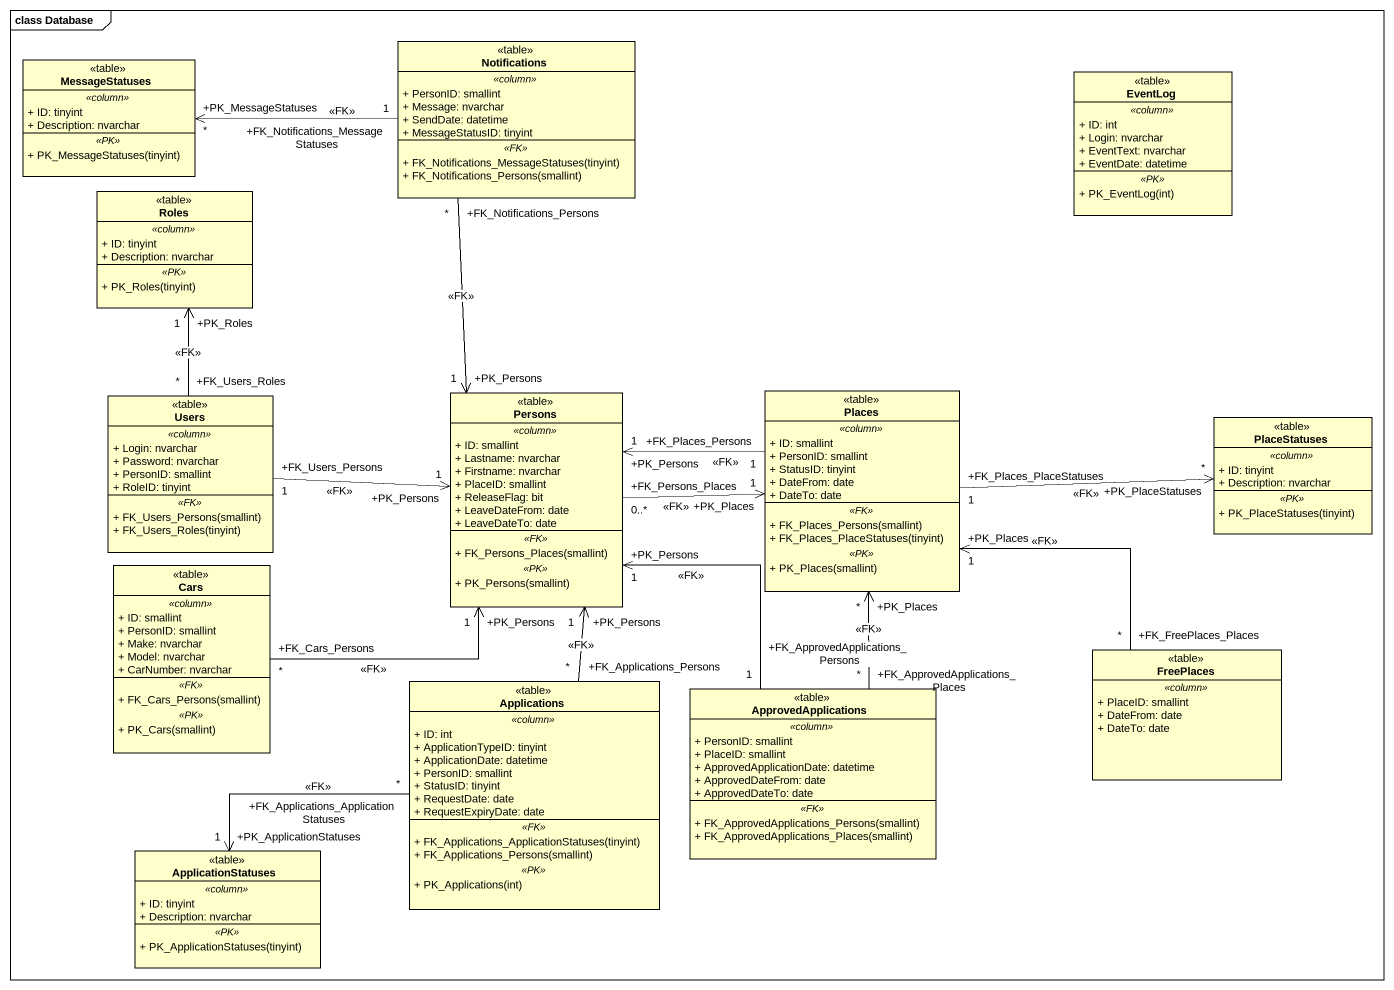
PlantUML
@startuml
mainframe class Database
hide circle
hide empty members
skinparam classAttributeIconSize 0
class Notifications <<table>> {
  .. <<column>> ..
  + PersonID: smallint
  + Message: nvarchar
  + SendDate: datetime
  + MessageStatusID: tinyint
  .. <<FK>> ..
  + FK_Notifications_MessageStatuses(tinyint)
  + FK_Notifications_Persons(smallint)
}
class MessageStatuses <<table>> {
  .. <<column>> ..
  + ID: tinyint
  + Description: nvarchar
  .. <<PK>> ..
  + PK_MessageStatuses(tinyint)
}
class EventLog <<table>> {
  .. <<column>> ..
  + ID: int
  + Login: nvarchar
  + EventText: nvarchar
  + EventDate: datetime
  .. <<PK>> ..
  + PK_EventLog(int)
}
class Roles <<table>> {
  .. <<column>> ..
  + ID: tinyint
  + Description: nvarchar
  .. <<PK>> ..
  + PK_Roles(tinyint)
}
class Users <<table>> {
  .. <<column>> ..
  + Login: nvarchar
  + Password: nvarchar
  + PersonID: smallint
  + RoleID: tinyint
  .. <<FK>> ..
  + FK_Users_Persons(smallint)
  + FK_Users_Roles(tinyint)
}
class Persons <<table>> {
  .. <<column>> ..
  + ID: smallint
  + Lastname: nvarchar
  + Firstname: nvarchar
  + PlaceID: smallint
  + ReleaseFlag: bit
  + LeaveDateFrom: date
  + LeaveDateTo: date
  .. <<FK>> ..
  + FK_Persons_Places(smallint)
  .. <<PK>> ..
  + PK_Persons(smallint)
}
class Places <<table>> {
  .. <<column>> ..
  + ID: smallint
  + PersonID: smallint
  + StatusID: tinyint
  + DateFrom: date
  + DateTo: date
  .. <<FK>> ..
  + FK_Places_Persons(smallint)
  + FK_Places_PlaceStatuses(tinyint)
  .. <<PK>> ..
  + PK_Places(smallint)
}
class PlaceStatuses <<table>> {
  .. <<column>> ..
  + ID: tinyint
  + Description: nvarchar
  .. <<PK>> ..
  + PK_PlaceStatuses(tinyint)
}
class Cars <<table>> {
  .. <<column>> ..
  + ID: smallint
  + PersonID: smallint
  + Make: nvarchar
  + Model: nvarchar
  + CarNumber: nvarchar
  .. <<FK>> ..
  + FK_Cars_Persons(smallint)
  .. <<PK>> ..
  + PK_Cars(smallint)
}
class FreePlaces <<table>> {
  .. <<column>> ..
  + PlaceID: smallint
  + DateFrom: date
  + DateTo: date
}
class Applications <<table>> {
  .. <<column>> ..
  + ID: int
  + ApplicationTypeID: tinyint
  + ApplicationDate: datetime
  + PersonID: smallint
  + StatusID: tinyint
  + RequestDate: date
  + RequestExpiryDate: date
  .. <<FK>> ..
  + FK_Applications_ApplicationStatuses(tinyint)
  + FK_Applications_Persons(smallint)
  .. <<PK>> ..
  + PK_Applications(int)
}
class ApprovedApplications <<table>> {
  .. <<column>> ..
  + PersonID: smallint
  + PlaceID: smallint
  + ApprovedApplicationDate: datetime
  + ApprovedDateFrom: date
  + ApprovedDateTo: date
  .. <<FK>> ..
  + FK_ApprovedApplications_Persons(smallint)
  + FK_ApprovedApplications_Places(smallint)
}
class ApplicationStatuses <<table>> {
  .. <<column>> ..
  + ID: tinyint
  + Description: nvarchar
  .. <<PK>> ..
  + PK_ApplicationStatuses(tinyint)
}
Notifications "+FK_Notifications_MessageStatuses\n1" -left-> "+PK_MessageStatuses\n*" MessageStatuses : <<FK>>
Notifications "+FK_Notifications_Persons\n*" --> "+PK_Persons\n1" Persons : <<FK>>
Users "+FK_Users_Roles\n*" -up-> "+PK_Roles\n1" Roles : <<FK>>
Users "+FK_Users_Persons\n1" -right-> "+PK_Persons\n1" Persons : <<FK>>
Persons "+FK_Persons_Places\n0..*" -right-> "+PK_Places\n1" Places : <<FK>>
Places "+FK_Places_Persons\n1" -left-> "+PK_Persons\n1" Persons : <<FK>>
Places "+FK_Places_PlaceStatuses\n1" -right-> "+PK_PlaceStatuses\n*" PlaceStatuses : <<FK>>
Cars "+FK_Cars_Persons\n*" -right-> "+PK_Persons\n1" Persons : <<FK>>
FreePlaces "+FK_FreePlaces_Places\n*" -up-> "+PK_Places\n1" Places : <<FK>>
Applications "+FK_Applications_Persons\n*" -up-> "+PK_Persons\n1" Persons : <<FK>>
Applications "+FK_Applications_ApplicationStatuses\n*" -left-> "+PK_ApplicationStatuses\n1" ApplicationStatuses : <<FK>>
ApprovedApplications "+FK_ApprovedApplications_Persons\n1" -up-> "+PK_Persons\n1" Persons : <<FK>>
ApprovedApplications "+FK_ApprovedApplications_Places\n*" -up-> "+PK_Places\n*" Places : <<FK>>
@enduml
